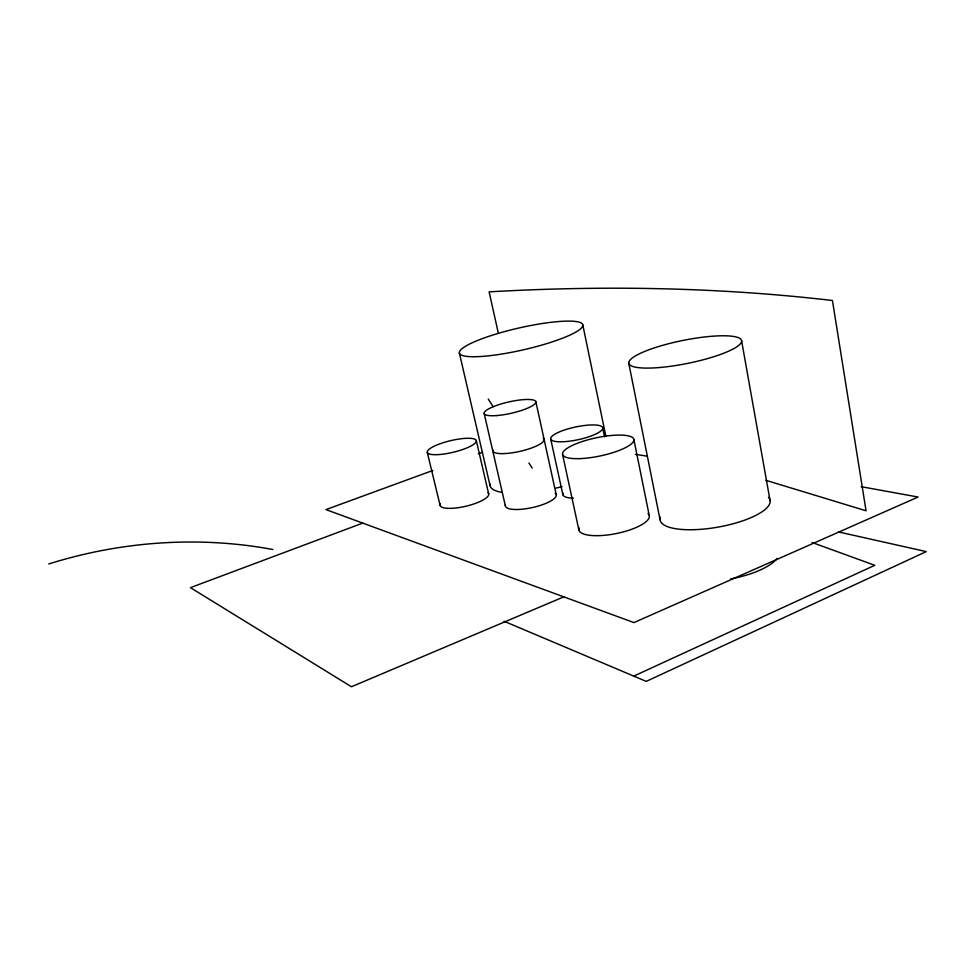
<?xml version="1.0" encoding="UTF-8"?>
<svg xmlns="http://www.w3.org/2000/svg" width="975" height="975" viewBox="0 0 975 975"><rect width="100%" height="100%" fill="white"/><g stroke="black" fill="none" stroke-linecap="round" stroke-linejoin="round"><path stroke-width="1.46" d="M633.762 676.102L874.77 565.305L812.017 542.466M563.806 596.858L351.451 686.753L190.43 587.645L362.749 523.1M432.778 470.486L325.955 509.608L633.933 622.586L918.097 497.031L861.205 486.696M478.347 453.789L482.613 452.229M48.75 563.964C120.851 541.283 198.473 535.677 272.878 549.498M635.444 454.338L647.339 456.19M838.695 531.972L926.25 551.606L646.23 681.379L504.087 621.27M765.899 480.322L866.056 510.778L832.443 300.507C718.526 287.198 603.562 285.309 489.109 291.854L498.383 333.377M488.256 399.055L493.143 406.733M528.938 462.991L532.192 468.097M427.269 452.351L440.091 505.379M459.359 352.938L490.059 485.648M476.361 440.858A25.216 5.947 -13.4 0 1 439.957 454.484A25.216 5.947 -13.4 0 1 439.067 444.125A25.216 5.947 -13.4 0 1 476.361 440.858L488.719 494.093M484.148 413.351L505.367 505.903M535.836 401.651L556.213 494.666M550.741 439.067L562.855 494.691M562.599 454.606L578.943 530.217M582.855 325.15A63.302 11.127 -12.9 0 1 490.925 355.558A63.302 11.127 -12.9 0 1 489.499 336.119A63.302 11.127 -12.9 0 1 582.855 325.15L605.828 436.105M602.733 427.891A26.593 6.484 -12.1 0 1 564.476 441.675A26.593 6.484 -12.1 0 1 562.928 430.523A26.593 6.484 -12.1 0 1 602.733 427.891L604.561 436.727M633.86 439.384L649.265 515.641M628.717 362.992L660.051 519.712M741.622 340.836A57.549 11.724 -11.4 0 1 657.625 367.673A57.549 11.724 -11.4 0 1 656.26 347.258A57.549 11.724 -11.4 0 1 741.622 340.836L770.104 500.821M573.361 498.164A26.313 7.398 -11.9 0 1 563.002 493.058M562.087 486.622A61.718 16.404 -12.3 0 1 555.847 488.134M501.382 492.278A61.718 16.404 -12.3 0 1 490.047 483.953M543.124 438.067A26.313 6.423 -12.7 0 1 520.613 451.206A26.313 6.423 -12.7 0 1 492.875 449.804M768.458 497.396A55.843 17.111 -10.1 0 1 718.904 526.963A55.843 17.111 -10.1 0 1 660.355 517.213M488.012 492.777A24.96 6.788 -13.3 0 1 465.575 506.305A24.96 6.788 -13.3 0 1 440.298 503.856M555.226 493.289A26.032 7.337 -12.5 0 1 533.191 507.378A26.032 7.337 -12.5 0 1 505.489 504.806M647.961 513.52A35.917 10.981 -11.4 0 1 616.809 533.447A35.917 10.981 -11.4 0 1 579.077 527.816M777.063 558.431A55.307 18.757 -9.7 0 1 730.519 578.979M496.848 415.557A26.508 5.801 -12.8 0 0 535.884 402.066A26.508 5.801 -12.8 0 0 497.311 405.173A26.508 5.801 -12.8 0 0 496.848 415.557M579.832 458.616A36.441 9.299 -11.9 0 0 633.908 440.054A36.441 9.299 -11.9 0 0 580.868 441.992A36.441 9.299 -11.9 0 0 579.832 458.616"/></g></svg>
